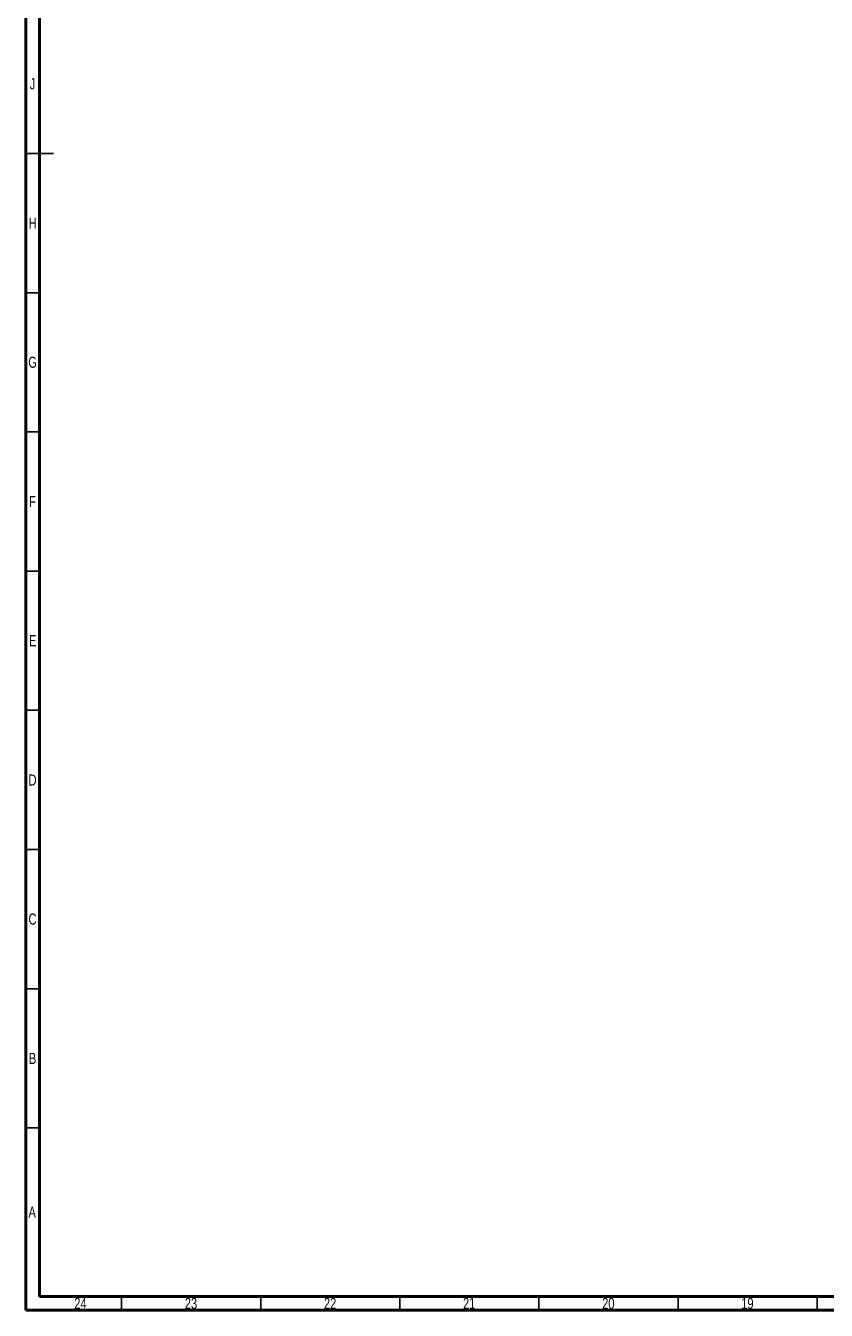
# Model space of a CAD drawing. Header units: millimetres. Extents: x 15 to 1184, y 5 to 836.
# Drawn here: x 15 to 302.8, y 5 to 466.4 of the extents above; entities that cross this region are included whole.
import ezdxf

# ---------------------------------------------------------------- set-up
doc = ezdxf.new("R2010")
doc.units = ezdxf.units.MM
doc.styles.add('SLDTEXTSTYLE0', font='TXT', dxfattribs={"width": 0.75})

msp = doc.modelspace()

# ---------------------------------------------------------------- linework, layer by layer
at = {"color": 7, "linetype": 'Continuous', "lineweight": 70}
for p, q in [((15, 5), (15, 836)), ((20, 10), (20, 831)), ((1179, 10), (20, 10)), ((1184, 5), (15, 5))]:
    msp.add_line(p, q, dxfattribs=at)
at = {"color": 7, "linetype": 'Continuous', "lineweight": 35}
for p, q in [((15, 420.5), (25, 420.5)), ((20, 420.5), (15, 420.5)), ((20, 370.5), (15, 370.5)), ((20, 320.5), (15, 320.5)), ((20, 270.5), (15, 270.5)), ((20, 220.5), (15, 220.5)), ((20, 170.5), (15, 170.5)), ((20, 120.5), (15, 120.5)), ((20, 70.5), (15, 70.5)), ((49.5, 10), (49.5, 5)), ((99.5, 10), (99.5, 5)), ((149.5, 10), (149.5, 5)), ((199.5, 10), (199.5, 5)), ((249.5, 10), (249.5, 5)), ((299.5, 10), (299.5, 5))]:
    msp.add_line(p, q, dxfattribs=at)

# ---------------------------------------------------------------- texts
at = {"color": 7, "linetype": 'Continuous', "lineweight": 0, "attachment_point": 2, "style": 'SLDTEXTSTYLE0'}
for s, insert, char_height in [('J', (17.47, 447.5), 3.97), ('H', (17.49, 397.45), 3.97), ('G', (17.49, 347.5), 3.97), ('F', (17.46, 297.45), 3.97), ('E', (17.51, 247.5), 3.97), ('D', (17.45, 197.45), 3.97), ('C', (17.46, 147.5), 3.97), ('B', (17.47, 97.45), 3.97), ('A', (17.34, 42.25), 3.97), ('24', (34.67, 9.45), 3.969), ('23', (74.42, 9.45), 3.969), ('22', (124.42, 9.45), 3.969), ('21', (174.42, 9.45), 3.969), ('20', (224.42, 9.45), 3.969), ('19', (274.42, 9.45), 3.969)]:
    msp.add_mtext(s, dxfattribs=dict(at, insert=insert, char_height=char_height))

doc.saveas('drawing.dxf')
